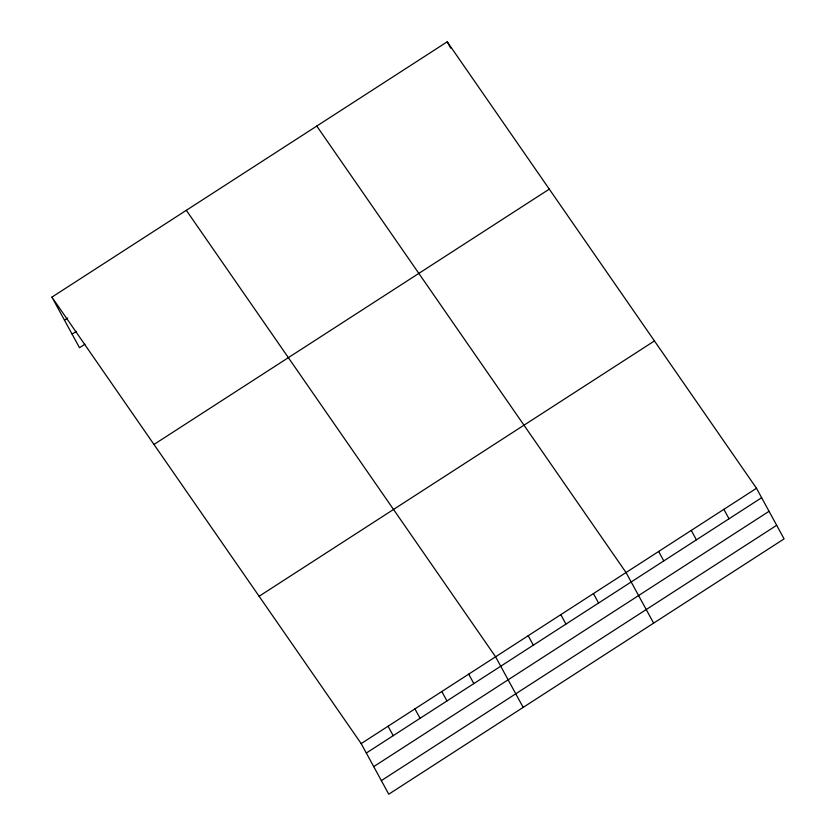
<?xml version="1.0" encoding="UTF-8"?>
<svg xmlns="http://www.w3.org/2000/svg" width="836" height="836" viewBox="0 0 836 836"><rect width="100%" height="100%" fill="white"/><g stroke="black" fill="none" stroke-linecap="round" stroke-linejoin="round"><path stroke-width="1.25" d="M51.916 297.125L447.239 41.8L756.496 488.276L784.084 538.875L388.761 794.2L361.173 743.601L51.916 297.125L79.504 347.724L84.875 344.254M64.466 320.136L67.685 318.056M72.095 334.139L76.4 331.359M153.97 444.459L549.294 189.135M259.118 596.267L654.442 340.942M361.173 743.601L756.496 488.276M366.314 753.037L761.638 497.713M373.723 766.622L769.047 511.298M381.352 780.615L776.686 525.29M316.781 126.058L626.039 572.535L653.627 623.133M186.323 210.317L495.581 656.793L523.169 707.392M723.882 509.343L729.023 518.78M447.239 41.8L450.667 48.091M691.267 530.411L696.409 539.837M658.653 551.467L663.794 560.904M593.424 593.602L598.566 603.028M560.81 614.659L565.951 624.095M528.195 635.726L533.337 645.162M468.703 674.15L473.845 683.587M441.816 691.518L446.957 700.944M414.938 708.876L420.08 718.312M388.05 726.233L393.192 735.67"/></g></svg>
